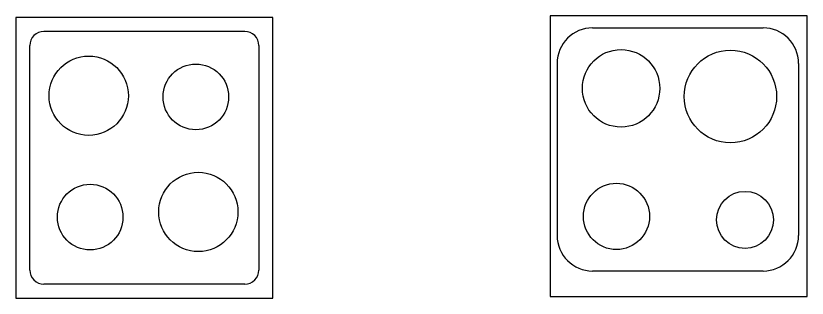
# Model space of a CAD drawing. Header units: millimetres. Extents: x 88 to 1405, y 80 to 747.
# Drawn here: x 634.3 to 832.9, y 308.6 to 379.4 of the extents above; entities that cross this region are included whole.
import ezdxf

# ---------------------------------------------------------------- set-up
doc = ezdxf.new("R2010")
doc.units = ezdxf.units.MM

# ---------------------------------------------------------------- blocks, each defined once
blk = doc.blocks.new('2')
at = {"color": 0}
for p, q in [((4436.35, 13718.36), (4436.35, 13648.01)), ((4500.84, 13718.36), (4436.35, 13718.36)), ((4500.84, 13648.01), (4500.84, 13718.36)), ((4493.81, 13714.85), (4443.39, 13714.85)), ((4439.87, 13655.05), (4439.87, 13711.33)), ((4497.32, 13711.33), (4497.32, 13655.05)), ((4493.81, 13651.53), (4443.39, 13651.53)), ((4436.35, 13648.01), (4500.84, 13648.01))]:
    blk.add_line(p, q, dxfattribs=at)
for centre, radius in [((4454.64, 13698.74), 9.95), ((4481.53, 13698.45), 8.23), ((4482.15, 13669.62), 9.94), ((4455.01, 13668.32), 8.23)]:
    blk.add_circle(centre, radius, dxfattribs=at)
for points in [[(4443.39, 13714.85), (4441.45, 13714.85), (4439.87, 13713.27), (4439.87, 13711.33)], [(4497.32, 13711.33), (4497.32, 13713.27), (4495.75, 13714.85), (4493.81, 13714.85)], [(4439.87, 13655.05), (4439.87, 13653.1), (4441.45, 13651.53), (4443.38, 13651.53)], [(4493.81, 13651.53), (4495.75, 13651.53), (4497.32, 13653.1), (4497.32, 13655.05)]]:
    blk.add_open_spline(points, degree=3, dxfattribs=at)
blk = doc.blocks.new('6')
at = {"color": 0}
for p, q in [((4570.45, 13718.76), (4570.45, 13648.41)), ((4634.95, 13718.76), (4570.45, 13718.76)), ((4634.95, 13648.41), (4634.95, 13718.76)), ((4581.1, 13715.76), (4623.88, 13715.76)), ((4572.19, 13706.84), (4572.19, 13663.72)), ((4632.79, 13706.84), (4632.79, 13663.72)), ((4623.88, 13654.8), (4581.1, 13654.8)), ((4570.45, 13648.41), (4634.95, 13648.41))]:
    blk.add_line(p, q, dxfattribs=at)
for centre, radius in [((4588.24, 13700.59), 9.71), ((4615.67, 13698.55), 11.6), ((4587.08, 13668.49), 8.3), ((4619.35, 13667.63), 7.15)]:
    blk.add_circle(centre, radius, dxfattribs=at)
for points in [[(4581.1, 13715.76), (4576.18, 13715.76), (4572.19, 13711.77), (4572.19, 13706.84)], [(4632.79, 13706.84), (4632.79, 13711.77), (4628.8, 13715.76), (4623.88, 13715.76)], [(4572.19, 13663.72), (4572.19, 13658.79), (4576.18, 13654.8), (4581.1, 13654.8)], [(4623.88, 13654.8), (4628.8, 13654.8), (4632.79, 13658.79), (4632.79, 13663.72)]]:
    blk.add_open_spline(points, degree=3, dxfattribs=at)

msp = doc.modelspace()

# ---------------------------------------------------------------- block references
for name in ['6', '2']:
    msp.add_blockref(name, (-3802.01, -13339.36))

doc.saveas('drawing.dxf')
